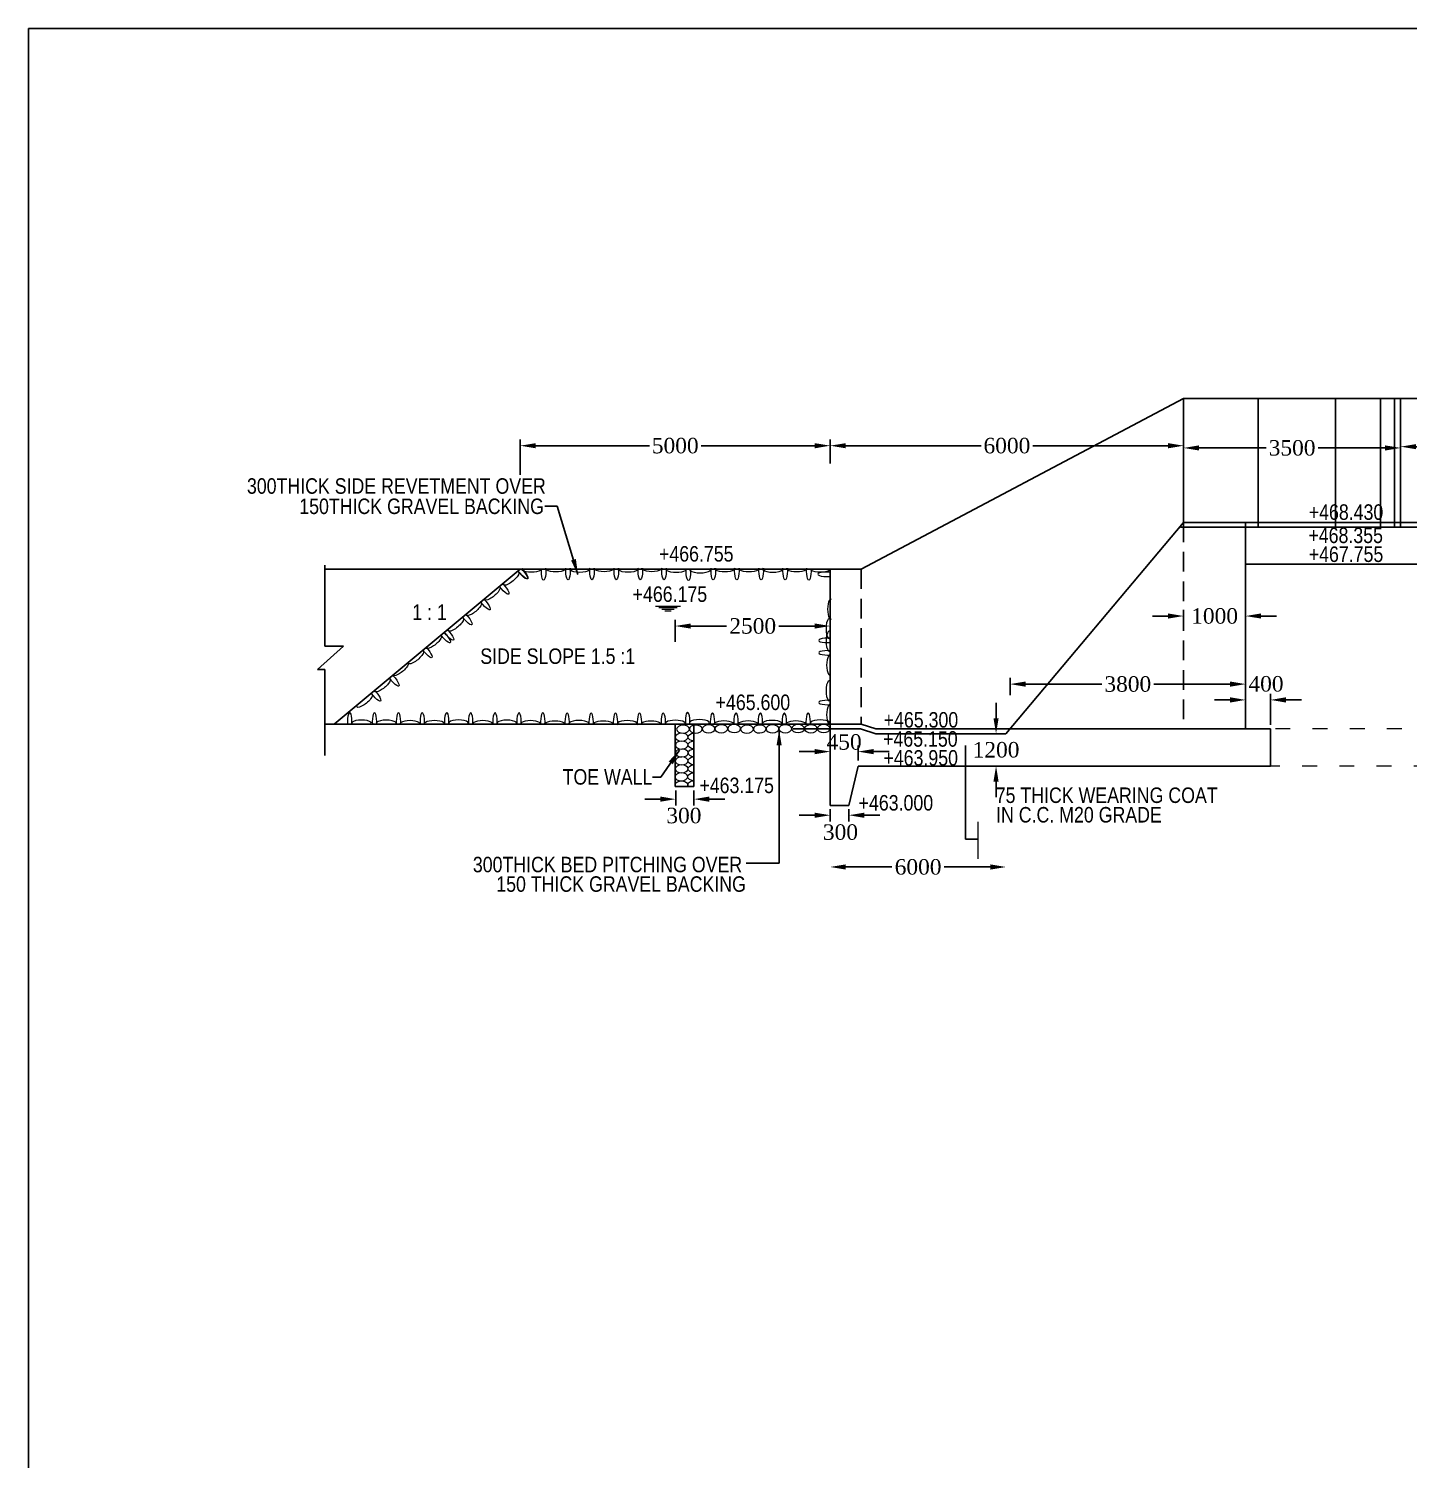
# Model space of a CAD drawing. Header units: millimetres. Extents: x 80 to 6605, y 46 to 2491.
# Drawn here: x 5456.2 to 5678.7, y 1117 to 1347.8 of the extents above; entities that cross this region are included whole.
import ezdxf
from ezdxf.enums import TextEntityAlignment as Align

# ---------------------------------------------------------------- set-up
doc = ezdxf.new("R2010")
doc.units = ezdxf.units.MM
doc.linetypes.add('ACAD_ISO03W100', pattern=[30, 12, -18])
doc.linetypes.add('DASHED', pattern=[19.05, 12.7, -6.35])
doc.layers.add('TEXT_GENERAL', color=4, linetype='Continuous')
doc.styles.add('ARIAL NARROW', font='ARIALN.TTF')
doc.styles.get("Standard").update_dxf_attribs({"font": 'times.ttf', "height": 2.5})
doc.styles.add('TNR_2.5', font='times.ttf', dxfattribs={"height": 2.5})
doc.dimstyles.new('STANDARD$7', dxfattribs={"dimtxt": 2, "dimasz": 2, "dimexe": 1.25, "dimexo": 0.625, "dimtad": 1, "dimdec": 0, "dimlfac": 0.5, "dimdsep": 46, "dimtxsty": 'Standard', "dimcen": 2.5, "dimadec": 0, "dimazin": 0, "dimtfac": 1, "dimtdec": 0, "dimtmove": 0, "dimatfit": 3, "dimfxl": 1, "dimtolj": 1, "dimtzin": 0, "dimarcsym": 0})
doc.dimstyles.new('STYLE_ESH', dxfattribs={"dimtxt": 2.5, "dimasz": 2.5, "dimexe": 1, "dimexo": 0.625, "dimtad": 0, "dimtih": 1, "dimtoh": 1, "dimdec": 0, "dimlfac": 100, "dimzin": 9, "dimdsep": 46, "dimtxsty": 'TNR_2.5', "dimcen": 2.5, "dimadec": 0, "dimazin": 2, "dimtfac": 1, "dimtdec": 0, "dimtofl": 0, "dimtmove": 2, "dimatfit": 3, "dimfxl": 1, "dimarcsym": 0})

# ---------------------------------------------------------------- blocks, each defined once
blk = doc.blocks.new('*D105')
at = {"color": 0, "lineweight": -2, "transparency": 16777216}
for p, q in [((5558.06, 1223.53), (5555.56, 1223.53)), ((5560.56, 1224.92), (5560.56, 1222.53)), ((5563.48, 1224.92), (5563.48, 1222.53)), ((5565.98, 1223.53), (5568.48, 1223.53))]:
    blk.add_line(p, q, dxfattribs=at)
at = {"color": 0, "transparency": 16777216}
for points in [[(5558.06, 1223.95), (5558.06, 1223.11), (5560.56, 1223.53)], [(5565.98, 1223.95), (5565.98, 1223.11), (5563.48, 1223.53)]]:
    blk.add_solid(points, dxfattribs=at)
at = {"layer": 'Defpoints', "color": 0, "transparency": 16777216}
for p in [(5560.56, 1225.55), (5563.48, 1225.55), (5563.48, 1223.53)]:
    blk.add_point(p, dxfattribs=at)
at = {"color": 0, "transparency": 16777216, "insert": (5561.88, 1220.87), "char_height": 2.5, "attachment_point": 5, "style": 'TNR_2.5'}
blk.add_mtext('300', dxfattribs=at)
blk = doc.blocks.new('*D107')
at = {"color": 0, "lineweight": -2, "transparency": 16777216}
for p, q in [((5585.48, 1221.91), (5585.48, 1219.94)), ((5588.48, 1221.91), (5588.48, 1219.94)), ((5582.98, 1220.94), (5580.48, 1220.94)), ((5590.98, 1220.94), (5593.48, 1220.94))]:
    blk.add_line(p, q, dxfattribs=at)
at = {"color": 0, "transparency": 16777216}
for points in [[(5582.98, 1221.35), (5582.98, 1220.52), (5585.48, 1220.94)], [(5590.98, 1221.35), (5590.98, 1220.52), (5588.48, 1220.94)]]:
    blk.add_solid(points, dxfattribs=at)
at = {"layer": 'Defpoints', "color": 0, "transparency": 16777216}
for p in [(5585.48, 1222.53), (5588.48, 1222.53), (5588.48, 1220.94)]:
    blk.add_point(p, dxfattribs=at)
at = {"color": 0, "transparency": 16777216, "insert": (5587.13, 1218.2), "char_height": 2.5, "attachment_point": 5, "style": 'TNR_2.5'}
blk.add_mtext('300', dxfattribs=at)
blk = doc.blocks.new('*D106')
at = {"color": 0, "lineweight": -2, "transparency": 16777216}
for p, q in [((5582.98, 1231.2), (5580.48, 1231.2)), ((5585.48, 1229.77), (5585.48, 1232.2)), ((5589.97, 1229.77), (5589.97, 1232.2)), ((5592.47, 1231.2), (5594.97, 1231.2))]:
    blk.add_line(p, q, dxfattribs=at)
at = {"color": 0, "transparency": 16777216}
for points in [[(5582.98, 1231.62), (5582.98, 1230.78), (5585.48, 1231.2)], [(5592.47, 1231.62), (5592.47, 1230.78), (5589.97, 1231.2)]]:
    blk.add_solid(points, dxfattribs=at)
at = {"layer": 'Defpoints', "color": 0, "transparency": 16777216}
for p in [(5585.48, 1231.2), (5585.48, 1229.15), (5589.97, 1229.15)]:
    blk.add_point(p, dxfattribs=at)
at = {"color": 0, "transparency": 16777216, "insert": (5587.72, 1232.74), "char_height": 2.5, "attachment_point": 5, "style": 'TNR_2.5'}
blk.add_mtext('450', dxfattribs=at)
blk = doc.blocks.new('*D104')
at = {"color": 0, "lineweight": -2, "transparency": 16777216}
for p, q in [((5560.48, 1248.89), (5560.48, 1252.46)), ((5562.98, 1251.46), (5568.77, 1251.46)), ((5582.98, 1251.46), (5577.2, 1251.46)), ((5585.48, 1248.89), (5585.48, 1252.46))]:
    blk.add_line(p, q, dxfattribs=at)
at = {"color": 0, "transparency": 16777216}
for points in [[(5562.98, 1251.87), (5562.98, 1251.04), (5560.48, 1251.46)], [(5582.98, 1251.87), (5582.98, 1251.04), (5585.48, 1251.46)]]:
    blk.add_solid(points, dxfattribs=at)
at = {"layer": 'Defpoints', "color": 0, "transparency": 16777216}
for p in [(5585.48, 1251.46), (5560.48, 1248.26), (5585.48, 1248.26)]:
    blk.add_point(p, dxfattribs=at)
at = {"color": 0, "transparency": 16777216, "insert": (5572.98, 1251.46), "char_height": 2.5, "attachment_point": 5, "style": 'TNR_2.5'}
blk.add_mtext('2500', dxfattribs=at)
blk = doc.blocks.new('*D175')
at = {"color": 0, "lineweight": -2, "transparency": 16777216}
for p, q in [((5614.48, 1240.29), (5614.48, 1243.09)), ((5616.98, 1242.09), (5629.31, 1242.09)), ((5649.98, 1242.09), (5637.66, 1242.09)), ((5652.48, 1238.05), (5652.48, 1243.09))]:
    blk.add_line(p, q, dxfattribs=at)
at = {"color": 0, "transparency": 16777216}
for points in [[(5616.98, 1242.51), (5616.98, 1241.67), (5614.48, 1242.09)], [(5649.98, 1242.51), (5649.98, 1241.67), (5652.48, 1242.09)]]:
    blk.add_solid(points, dxfattribs=at)
at = {"layer": 'Defpoints', "color": 0, "transparency": 16777216}
for p in [(5652.48, 1242.09), (5614.48, 1239.67), (5652.48, 1237.42)]:
    blk.add_point(p, dxfattribs=at)
at = {"color": 0, "transparency": 16777216, "insert": (5633.48, 1242.09), "char_height": 2.5, "attachment_point": 5, "style": 'TNR_2.5'}
blk.add_mtext('3800', dxfattribs=at)
blk = doc.blocks.new('*D176')
at = {"color": 0, "lineweight": -2, "transparency": 16777216}
for p, q in [((5649.98, 1239.54), (5647.48, 1239.54)), ((5652.48, 1235.5), (5652.48, 1240.54)), ((5656.48, 1235.5), (5656.48, 1240.54)), ((5658.98, 1239.54), (5661.48, 1239.54))]:
    blk.add_line(p, q, dxfattribs=at)
at = {"color": 0, "transparency": 16777216}
for points in [[(5649.98, 1239.96), (5649.98, 1239.12), (5652.48, 1239.54)], [(5658.98, 1239.96), (5658.98, 1239.12), (5656.48, 1239.54)]]:
    blk.add_solid(points, dxfattribs=at)
at = {"layer": 'Defpoints', "color": 0, "transparency": 16777216}
for p in [(5656.48, 1239.54), (5652.48, 1234.87), (5656.48, 1234.87)]:
    blk.add_point(p, dxfattribs=at)
at = {"color": 0, "transparency": 16777216, "insert": (5655.77, 1242.12), "char_height": 2.5, "attachment_point": 5, "style": 'TNR_2.5'}
blk.add_mtext('400', dxfattribs=at)
blk = doc.blocks.new('*D177')
at = {"color": 0, "lineweight": -2, "transparency": 16777216}
for p, q in [((5585.48, 1277.84), (5585.48, 1281.55)), ((5587.98, 1280.55), (5609.81, 1280.55)), ((5639.98, 1280.55), (5618.16, 1280.55)), ((5642.48, 1280.01), (5642.48, 1279.55))]:
    blk.add_line(p, q, dxfattribs=at)
at = {"color": 0, "transparency": 16777216}
for points in [[(5587.98, 1280.96), (5587.98, 1280.13), (5585.48, 1280.55)], [(5639.98, 1280.96), (5639.98, 1280.13), (5642.48, 1280.55)]]:
    blk.add_solid(points, dxfattribs=at)
at = {"layer": 'Defpoints', "color": 0, "transparency": 16777216}
for p in [(5585.48, 1280.55), (5642.48, 1280.63), (5585.48, 1277.22)]:
    blk.add_point(p, dxfattribs=at)
at = {"color": 0, "transparency": 16777216, "insert": (5613.98, 1280.55), "char_height": 2.5, "attachment_point": 5, "style": 'TNR_2.5'}
blk.add_mtext('6000', dxfattribs=at)
blk = doc.blocks.new('*D178')
at = {"color": 0, "lineweight": -2, "transparency": 16777216}
for p, q in [((5535.48, 1275.84), (5535.48, 1281.55)), ((5585.48, 1277.66), (5585.48, 1281.55)), ((5537.98, 1280.55), (5556.32, 1280.55)), ((5582.98, 1280.55), (5564.65, 1280.55))]:
    blk.add_line(p, q, dxfattribs=at)
at = {"color": 0, "transparency": 16777216}
for points in [[(5537.98, 1280.96), (5537.98, 1280.13), (5535.48, 1280.55)], [(5582.98, 1280.96), (5582.98, 1280.13), (5585.48, 1280.55)]]:
    blk.add_solid(points, dxfattribs=at)
at = {"layer": 'Defpoints', "color": 0, "transparency": 16777216}
for p in [(5535.48, 1280.55), (5585.48, 1277.04), (5535.48, 1275.21)]:
    blk.add_point(p, dxfattribs=at)
at = {"color": 0, "transparency": 16777216, "insert": (5560.48, 1280.55), "char_height": 2.5, "attachment_point": 5, "style": 'TNR_2.5'}
blk.add_mtext('5000', dxfattribs=at)
blk = doc.blocks.new('*D231')
at = {"color": 0, "lineweight": -2, "transparency": 16777216}
for p, q in [((5677.48, 1281.02), (5677.48, 1281.39)), ((5707.48, 1281.02), (5707.48, 1281.39)), ((5679.98, 1280.39), (5688.31, 1280.39)), ((5704.98, 1280.39), (5696.66, 1280.39))]:
    blk.add_line(p, q, dxfattribs=at)
at = {"color": 0, "transparency": 16777216}
for points in [[(5679.98, 1280.81), (5679.98, 1279.98), (5677.48, 1280.39)], [(5704.98, 1280.81), (5704.98, 1279.98), (5707.48, 1280.39)]]:
    blk.add_solid(points, dxfattribs=at)
at = {"layer": 'Defpoints', "color": 0, "transparency": 16777216}
for p in [(5677.48, 1280.39), (5677.48, 1280.39), (5707.48, 1280.39)]:
    blk.add_point(p, dxfattribs=at)
at = {"color": 0, "transparency": 16777216, "insert": (5692.48, 1280.39), "char_height": 2.5, "attachment_point": 5, "style": 'TNR_2.5'}
blk.add_mtext('3000', dxfattribs=at)
blk = doc.blocks.new('*D235')
at = {"color": 0, "lineweight": -2, "transparency": 16777216}
for p, q in [((5642.48, 1253.7), (5642.48, 1254.07)), ((5652.48, 1253.7), (5652.48, 1254.07)), ((5639.98, 1253.07), (5637.48, 1253.07)), ((5654.98, 1253.07), (5657.48, 1253.07))]:
    blk.add_line(p, q, dxfattribs=at)
at = {"color": 0, "transparency": 16777216}
for points in [[(5639.98, 1253.49), (5639.98, 1252.66), (5642.48, 1253.07)], [(5654.98, 1253.49), (5654.98, 1252.66), (5652.48, 1253.07)]]:
    blk.add_solid(points, dxfattribs=at)
at = {"layer": 'Defpoints', "color": 0, "transparency": 16777216}
for p in [(5642.48, 1253.07), (5652.48, 1253.07), (5652.48, 1253.07)]:
    blk.add_point(p, dxfattribs=at)
at = {"color": 0, "transparency": 16777216, "insert": (5647.48, 1253.07), "char_height": 2.5, "attachment_point": 5, "style": 'TNR_2.5'}
blk.add_mtext('1000', dxfattribs=at)
blk = doc.blocks.new('*D245')
at = {"color": 0, "lineweight": -2, "transparency": 16777216}
for p, q in [((5642.48, 1280.63), (5642.48, 1281.19)), ((5677.48, 1280.63), (5677.48, 1281.19)), ((5644.98, 1280.19), (5655.81, 1280.19)), ((5674.98, 1280.19), (5664.16, 1280.19))]:
    blk.add_line(p, q, dxfattribs=at)
at = {"color": 0, "transparency": 16777216}
for points in [[(5644.98, 1280.6), (5644.98, 1279.77), (5642.48, 1280.19)], [(5674.98, 1280.6), (5674.98, 1279.77), (5677.48, 1280.19)]]:
    blk.add_solid(points, dxfattribs=at)
at = {"layer": 'Defpoints', "color": 0, "transparency": 16777216}
for p in [(5642.48, 1280.01), (5677.48, 1280.19), (5677.48, 1280.01)]:
    blk.add_point(p, dxfattribs=at)
at = {"color": 0, "transparency": 16777216, "insert": (5659.98, 1280.19), "char_height": 2.5, "attachment_point": 5, "style": 'TNR_2.5'}
blk.add_mtext('3500', dxfattribs=at)
blk = doc.blocks.new('*D321')
at = {"color": 0, "lineweight": -2, "transparency": 16777216}
for p, q in [((5612.23, 1236.59), (5612.23, 1239.09)), ((5613.2, 1234.09), (5611.23, 1234.09)), ((5613.2, 1228.87), (5611.23, 1228.87)), ((5612.23, 1226.37), (5612.23, 1223.87))]:
    blk.add_line(p, q, dxfattribs=at)
at = {"color": 0, "transparency": 16777216}
for points in [[(5611.81, 1236.59), (5612.64, 1236.59), (5612.23, 1234.09)], [(5611.81, 1226.37), (5612.64, 1226.37), (5612.23, 1228.87)]]:
    blk.add_solid(points, dxfattribs=at)
at = {"layer": 'Defpoints', "color": 0, "transparency": 16777216}
for p in [(5613.83, 1234.09), (5612.23, 1228.87), (5613.83, 1228.87)]:
    blk.add_point(p, dxfattribs=at)
at = {"color": 0, "transparency": 16777216, "insert": (5612.23, 1231.48), "char_height": 2.5, "attachment_point": 5, "style": 'TNR_2.5'}
blk.add_mtext('1200', dxfattribs=at)

msp = doc.modelspace()

# ---------------------------------------------------------------- linework, layer by layer
at = {"color": 0}
for p, q in [((5456.18376, 767.83356), (5456.18376, 1347.83356)), ((6436.18376, 1347.83356), (5456.18376, 1347.83356)), ((5642.48459, 1288.17045), (5590.48459, 1260.62045)), ((5642.48459, 1265.77045), (5642.48459, 1288.17045)), ((5642.48459, 1288.17045), (5882.48459, 1288.17045)), ((5654.52066, 1267.42045), (5654.52066, 1288.17045)), ((5666.96342, 1267.42045), (5666.96342, 1288.17045)), ((5674.21765, 1267.42045), (5674.21765, 1288.17045)), ((5676.48459, 1267.42045), (5676.48459, 1288.17045)), ((5677.48459, 1267.42045), (5677.48459, 1288.17045)), ((5642.48459, 1268.17045), (5642.48459, 1285.17045)), ((5642.48459, 1268.17045), (5613.82688, 1234.08825)), ((5642.00207, 1267.42045), (5683.98459, 1267.42045)), ((5642.48459, 1268.17045), (5683.98459, 1268.17045)), ((5652.48459, 1268.17045), (5652.48459, 1234.87045)), ((5503.95398, 1248.18638), (5503.95398, 1261.26355)), ((5585.48459, 1260.62045), (5503.95398, 1260.62045)), ((5505.48459, 1235.62045), (5535.48459, 1260.62045)), ((5585.48199, 1260.72787), (5585.48459, 1234.87045)), ((5585.48459, 1260.62045), (5590.48459, 1260.62045)), ((5590.48459, 1260.62045), (5590.48459, 1260.62045)), ((5652.48459, 1261.42045), (5683.98459, 1261.42045)), ((5506.95398, 1248.18638), (5502.77976, 1244.44388)), ((5503.95398, 1248.18638), (5506.95398, 1248.18638)), ((5502.77976, 1244.44388), (5503.95398, 1244.44388)), ((5503.95398, 1244.44388), (5503.95398, 1230.57706)), ((5503.95398, 1244.44388), (5503.95398, 1234.95813)), ((5503.95398, 1244.44388), (5503.95398, 1233.68463)), ((5585.48459, 1235.62045), (5503.95398, 1235.62045)), ((5560.48459, 1235.54975), (5560.48459, 1225.54975)), ((5563.48459, 1235.54975), (5563.48459, 1225.54975)), ((5579.48459, 1235.62045), (5590.48459, 1235.62045)), ((5579.48459, 1234.87045), (5590.38364, 1234.87045)), ((5585.48459, 1234.87045), (5585.48459, 1228.87045)), ((5592.83593, 1234.87045), (5652.48459, 1234.87045)), ((5652.48459, 1234.87045), (5656.48459, 1234.87045)), ((5656.48459, 1234.87045), (5656.48459, 1228.87045)), ((5585.48459, 1229.14975), (5585.48459, 1222.53062)), ((5588.48459, 1222.53062), (5589.96978, 1228.87045)), ((5656.48459, 1228.87045), (5589.96978, 1228.87045)), ((5563.48459, 1225.54975), (5560.48459, 1225.54975)), ((5585.48459, 1222.53062), (5588.48459, 1222.53062))]:
    msp.add_line(p, q, dxfattribs=at)
at = {"color": 0, "linetype": 'DASHED', "ltscale": 0.25}
for p, q in [((5642.48459, 1268.17045), (5642.48459, 1234.87045)), ((5590.48459, 1260.62045), (5590.48459, 1235.62045))]:
    msp.add_line(p, q, dxfattribs=at)
for p, q in [((5590.38364, 1234.87045), (5592.83593, 1234.08825)), ((5590.48459, 1235.62045), (5592.83593, 1234.87045)), ((5592.83593, 1234.08825), (5613.82688, 1234.08825)), ((5587.98459, 1212.58906), (5595.44295, 1212.58906)), ((5611.32688, 1212.58906), (5603.86851, 1212.58906))]:
    msp.add_line(p, q)
at = {"color": 0, "lineweight": 5, "extrusion": (0, 0, -1)}
for centre, major_axis, ratio, start_param, end_param in [((5533.98358, 1259.13464), (1.23542, 1.0293), 0.328798741, -0.284518735, 3.426111389), ((5535.62778, 1260.23941), (-0.97059, 1.16495), 0.238983774, 1.336454693, 4.946730614), ((5535.72115, 1260.23175), (-0.97059, 1.16495), 0.238983774, 1.336454693, 4.946730614), ((5537.27123, 1260.66999), (1.60801, 0), 0.328798741, -0.109693715, 3.251286368), ((5539.24822, 1260.37578), (0, 1.5163), 0.238983774, 1.336454693, 4.946730614), ((5541.2087, 1260.72854), (1.60801, 0), 0.328798741, -0.109693715, 3.251286368), ((5543.18569, 1260.43433), (0, 1.5163), 0.238983774, 1.336454693, 4.946730614), ((5545.08152, 1260.63801), (-1.60801, 0), 0.328798741, 2.857073918, 6.567704042), ((5547.05281, 1260.45062), (0, 1.5163), 0.238983774, 1.336454693, 4.946730614), ((5549.00055, 1260.74483), (1.60801, 0), 0.328798741, -0.109693715, 3.251286368), ((5550.97754, 1260.45062), (0, 1.5163), 0.238983774, 1.336454693, 4.946730614), ((5552.87337, 1260.6543), (-1.60801, 0), 0.328798741, 2.857073918, 6.567704042), ((5554.84375, 1260.45062), (0, 1.5163), 0.238983774, 1.336454693, 4.946730614), ((5556.70089, 1260.74483), (1.60801, 0), 0.328798741, -0.109693715, 3.251286368), ((5558.67787, 1260.45062), (0, 1.5163), 0.238983774, 1.336454693, 4.946730614), ((5560.62921, 1260.59986), (1.60801, 0), 0.328798741, -0.109693715, 3.251286368), ((5562.60619, 1260.30565), (0, 1.5163), 0.238983774, 1.336454693, 4.946730614), ((5564.50203, 1260.50933), (-1.60801, 0), 0.328798741, 2.857073918, 6.567704042), ((5566.61358, 1260.42045), (0, 1.5163), 0.238983774, 1.336454693, 4.946730614), ((5568.47072, 1260.71466), (1.60801, 0), 0.328798741, -0.109693715, 3.251286368), ((5570.41846, 1260.42045), (0, 1.5163), 0.238983774, 1.336454693, 4.946730614), ((5572.36619, 1260.71466), (1.60801, 0), 0.328798741, -0.109693715, 3.251286368), ((5574.34318, 1260.42045), (0, 1.5163), 0.238983774, 1.336454693, 4.946730614), ((5576.23901, 1260.62413), (-1.60801, 0), 0.328798741, 2.857073918, 6.567704042), ((5578.2094, 1260.42045), (0, 1.5163), 0.238983774, 1.336454693, 4.946730614), ((5580.06653, 1260.71466), (1.60801, 0), 0.328798741, -0.109693715, 3.251286368), ((5582.02651, 1260.37578), (0, 1.5163), 0.238983774, 1.336454693, 4.946730614), ((5583.88365, 1260.66999), (1.60801, 0), 0.328798741, -0.109693715, 3.251286368), ((5532.65741, 1257.76462), (-0.97059, 1.16495), 0.238983774, 1.336454693, 4.946730614), ((5529.6421, 1255.25239), (-0.97059, 1.16495), 0.238983774, 1.336454693, 4.946730614), ((5530.9502, 1256.72518), (1.23542, 1.0293), 0.328798741, -0.109693715, 3.251286368), ((5526.7165, 1252.8149), (-0.97059, 1.16495), 0.238983774, 1.336454693, 4.946730614), ((5527.95499, 1254.22969), (1.23542, 1.0293), 0.328798741, -0.109693715, 3.251286368), ((5525.0723, 1251.71013), (1.23542, 1.0293), 0.328798741, -0.284518735, 3.426111389), ((5521.52053, 1248.93409), (1.24409, 1.0188), 0.328798741, -0.109693715, 3.251286368), ((5523.21624, 1249.94246), (-0.96069, 1.17313), 0.238983774, 1.336454693, 4.946730614), ((5523.74614, 1250.34011), (-0.97059, 1.16495), 0.238983774, 1.336454693, 4.946730614), ((5518.61661, 1246.43903), (1.24409, 1.0188), 0.328798741, -0.284518735, 3.426111389), ((5520.2701, 1247.52984), (-0.96069, 1.17313), 0.238983774, 1.336454693, 4.946730614), ((5516.12857, 1244.51855), (1.24409, 1.0188), 0.328798741, -0.109693715, 3.251286368), ((5513.25036, 1241.92868), (1.24409, 1.0188), 0.328798741, -0.109693715, 3.251286368), ((5514.94607, 1242.93705), (-0.96069, 1.17313), 0.238983774, 1.336454693, 4.946730614), ((5510.34644, 1239.43362), (1.24409, 1.0188), 0.328798741, -0.284518735, 3.426111389), ((5511.99993, 1240.52443), (-0.96069, 1.17313), 0.238983774, 1.336454693, 4.946730614)]:
    msp.add_ellipse(centre, major_axis=major_axis, ratio=ratio, start_param=start_param, end_param=end_param, dxfattribs=at)
at = {"color": 0, "lineweight": 5}
for centre, major_axis, ratio, start_param, end_param in [((5584.98035, 1259.81069), (1.5163, 0), 0.238983774, 1.336454693, 4.946730614), ((5585.57885, 1254.17717), (0, 1.60801), 0.328798741, -0.109693715, 3.251286368), ((5585.33618, 1251.03545), (0, 1.60801), 0.328798741, -0.284518735, 3.426111389), ((5585.1325, 1249.13962), (1.5163, 0), 0.238983774, 1.336454693, 4.946730614), ((5585.33618, 1249.02092), (0, 1.60801), 0.328798741, -0.284518735, 3.426111389), ((5585.1325, 1247.12508), (1.5163, 0), 0.238983774, 1.336454693, 4.946730614), ((5585.42671, 1245.1481), (0, 1.60801), 0.328798741, -0.109693715, 3.251286368), ((5585.33618, 1241.02092), (0, 1.60801), 0.328798741, -0.284518735, 3.426111389), ((5585.1325, 1239.12508), (1.5163, 0), 0.238983774, 1.336454693, 4.946730614), ((5507.98121, 1235.97254), (0, 1.5163), 0.238983774, 4.478047346, 8.088323268), ((5511.97706, 1235.96039), (0, 1.5163), 0.238983774, 4.478047346, 8.088323268), ((5515.84328, 1235.96039), (0, 1.5163), 0.238983774, 4.478047346, 8.088323268), ((5519.6774, 1235.96039), (0, 1.5163), 0.238983774, 4.478047346, 8.088323268), ((5523.62545, 1235.97668), (0, 1.5163), 0.238983774, 4.478047346, 8.088323268), ((5527.49258, 1235.96039), (0, 1.5163), 0.238983774, 4.478047346, 8.088323268), ((5531.4173, 1235.96039), (0, 1.5163), 0.238983774, 4.478047346, 8.088323268), ((5535.28352, 1235.96039), (0, 1.5163), 0.238983774, 4.478047346, 8.088323268), ((5539.11764, 1235.96039), (0, 1.5163), 0.238983774, 4.478047346, 8.088323268), ((5543.05511, 1235.90184), (0, 1.5163), 0.238983774, 4.478047346, 8.088323268), ((5546.92223, 1235.88554), (0, 1.5163), 0.238983774, 4.478047346, 8.088323268), ((5550.84695, 1235.88554), (0, 1.5163), 0.238983774, 4.478047346, 8.088323268), ((5554.71317, 1235.88554), (0, 1.5163), 0.238983774, 4.478047346, 8.088323268), ((5558.54729, 1235.88554), (0, 1.5163), 0.238983774, 4.478047346, 8.088323268), ((5562.47561, 1236.03051), (0, 1.5163), 0.238983774, 4.478047346, 8.088323268), ((5566.483, 1235.91571), (0, 1.5163), 0.238983774, 4.478047346, 8.088323268), ((5570.28788, 1235.91571), (0, 1.5163), 0.238983774, 4.478047346, 8.088323268), ((5574.2126, 1235.91571), (0, 1.5163), 0.238983774, 4.478047346, 8.088323268), ((5578.07882, 1235.91571), (0, 1.5163), 0.238983774, 4.478047346, 8.088323268), ((5581.91294, 1235.91571), (0, 1.5163), 0.238983774, 4.478047346, 8.088323268), ((5585.42671, 1237.1481), (0, 1.60801), 0.328798741, -0.109693715, 3.251286368), ((5509.87705, 1235.76886), (1.60801, 0), 0.328798741, -0.284518735, 3.426111389), ((5513.8729, 1235.7567), (1.60801, 0), 0.328798741, -0.284518735, 3.426111389), ((5517.70042, 1235.66618), (-1.60801, 0), 0.328798741, 3.031898939, 6.392879022), ((5521.64846, 1235.68247), (-1.60801, 0), 0.328798741, 3.031898939, 6.392879022), ((5525.52128, 1235.773), (1.60801, 0), 0.328798741, -0.284518735, 3.426111389), ((5529.44031, 1235.66618), (-1.60801, 0), 0.328798741, 3.031898939, 6.392879022), ((5533.31313, 1235.7567), (1.60801, 0), 0.328798741, -0.284518735, 3.426111389), ((5537.14065, 1235.66618), (-1.60801, 0), 0.328798741, 3.031898939, 6.392879022), ((5541.07812, 1235.60763), (-1.60801, 0), 0.328798741, 3.031898939, 6.392879022), ((5544.95094, 1235.69815), (1.60801, 0), 0.328798741, -0.284518735, 3.426111389), ((5548.86997, 1235.59133), (-1.60801, 0), 0.328798741, 3.031898939, 6.392879022), ((5552.74279, 1235.68186), (1.60801, 0), 0.328798741, -0.284518735, 3.426111389), ((5556.57031, 1235.59133), (-1.60801, 0), 0.328798741, 3.031898939, 6.392879022), ((5560.49863, 1235.7363), (-1.60801, 0), 0.328798741, 3.031898939, 6.392879022), ((5564.37145, 1235.82683), (1.60801, 0), 0.328798741, -0.284518735, 3.426111389), ((5568.34013, 1235.6215), (-1.60801, 0), 0.328798741, 3.031898939, 6.392879022), ((5572.23561, 1235.6215), (-1.60801, 0), 0.328798741, 3.031898939, 6.392879022), ((5576.10843, 1235.71203), (1.60801, 0), 0.328798741, -0.284518735, 3.426111389), ((5579.93595, 1235.6215), (-1.60801, 0), 0.328798741, 3.031898939, 6.392879022), ((5583.87058, 1235.78161), (1.60801, 0), 0.328798741, -0.284518735, 3.426111389)]:
    msp.add_ellipse(centre, major_axis=major_axis, ratio=ratio, start_param=start_param, end_param=end_param, dxfattribs=at)
for points in [[(5587.98459, 1213.00573), (5587.98459, 1212.17239), (5585.48459, 1212.58906)], [(5611.32688, 1213.00573), (5611.32688, 1212.17239), (5613.82688, 1212.58906)]]:
    msp.add_solid(points)
at = {"layer": 'TEXT_GENERAL', "color": 0, "lineweight": 5}
for p, q in [((5561.31016, 1254.62045), (5557.31016, 1254.62045)), ((5560.81016, 1254.37045), (5557.81016, 1254.37045)), ((5560.31016, 1254.12045), (5558.31016, 1254.12045)), ((5559.81016, 1253.87045), (5558.81016, 1253.87045)), ((5609.27737, 1219.84548), (5609.27737, 1213.89429))]:
    msp.add_line(p, q, dxfattribs=at)
at = {"layer": 'TEXT_GENERAL', "color": 0, "linetype": 'ACAD_ISO03W100', "lineweight": 5, "ltscale": 0.2}
for p, q in [((5749.6851, 1234.87045), (5656.48459, 1234.87045)), ((5748.00779, 1228.87045), (5656.48459, 1228.87045))]:
    msp.add_line(p, q, dxfattribs=at)
at = {"layer": 'TEXT_GENERAL', "color": 0, "lineweight": 5, "extrusion": (0, 0, -1)}
for centre in [(5561.73519, 1234.8201), (5563.79762, 1234.84086), (5565.86003, 1234.86466), (5567.92247, 1234.88481), (5569.98488, 1234.90862), (5572.04729, 1234.82141), (5574.1097, 1234.84521), (5576.17212, 1234.86687), (5578.23456, 1234.88809), (5580.29699, 1234.90862), (5582.3594, 1234.88481), (5584.42181, 1234.90862), (5561.51579, 1233.53784), (5561.53059, 1232.25558), (5561.51579, 1229.69106), (5561.54539, 1230.97332), (5561.51579, 1228.41356), (5561.46426, 1227.13187)]:
    msp.add_ellipse(centre, major_axis=(1.03121, 0.0119), ratio=0.621728248, dxfattribs=at)
for centre, start_param, end_param in [((5563.57823, 1233.55802), 1.66890238, 4.62863548), ((5563.59303, 1232.27576), 1.66890238, 4.62863548), ((5563.57823, 1229.71125), 1.66890238, 4.62863548), ((5563.60783, 1230.99351), 1.66890238, 4.62863548), ((5563.57823, 1228.43375), 1.66890238, 4.62863548), ((5561.47906, 1225.84961), 2.673551177, 6.788353412), ((5563.5415, 1225.86979), 2.637590732, 4.62863548), ((5563.5267, 1227.15205), 1.66890238, 4.62863548)]:
    msp.add_ellipse(centre, major_axis=(1.03121, 0.0119), ratio=0.621728248, start_param=start_param, end_param=end_param, dxfattribs=at)

# ---------------------------------------------------------------- texts
at = {"insert": (5599.65573, 1212.58906), "char_height": 2.5, "attachment_point": 5, "style": 'TNR_2.5'}
msp.add_mtext('6000', dxfattribs=at)
at = {"layer": 'TEXT_GENERAL', "color": 0, "lineweight": 5, "style": 'ARIAL NARROW'}
for s, p in [('300THICK SIDE REVETMENT OVER', (5491.3961, 1275.29622)), ('150THICK GRAVEL BACKING', (5499.84014, 1272.02405)), ('+468.430', (5662.66291, 1271.089)), ('+468.355', (5662.6077, 1267.34419)), ('+467.755', (5662.66291, 1264.2914)), ('+466.175', (5553.60684, 1257.85322)), ('+465.300', (5594.09803, 1237.57867)), ('+465.150', (5594.00847, 1234.49645)), ('+463.950', (5594.06369, 1231.44365)), ('+463.000', (5590.05738, 1224.19185)), ('75 THICK WEARING COAT', (5612.17535, 1225.41328)), ('IN C.C. M20 GRADE', (5612.2341, 1222.26325)), ('300THICK BED PITCHING OVER', (5527.83843, 1214.23352)), ('150 THICK GRAVEL BACKING', (5531.6176, 1211.08349))]:
    msp.add_text(s, height=2.5, dxfattribs=at).set_placement(p, align=Align.TOP_LEFT)
for s, p in [('+466.755', (5563.873, 1263.10756)), ('1 : 1', (5520.84532, 1253.70462)), ('+465.600', (5573.0066, 1239.15653)), ('+463.175', (5570.38946, 1225.75458))]:
    msp.add_text(s, height=2.5, dxfattribs=at).set_placement(p, align=Align.MIDDLE)
for s, p in [('SIDE SLOPE 1.5 :1', (5554.03015, 1244.59603)), ('TOE WALL', (5556.79783, 1225.12016))]:
    msp.add_text(s, height=2.5, dxfattribs=at).set_placement(p, align=Align.BOTTOM_RIGHT)

# ---------------------------------------------------------------- dimensions: what is measured, and where the dimension line sits
at = {"color": 0}
for base, p1, p2, picture, middle in [((5535.48459, 1280.54598), (5585.48459, 1277.03614), (5535.48459, 1275.21075), '*D178', (5560.48459, 1280.54598)), ((5677.48459, 1280.18632), (5642.48459, 1280.00663), (5677.48459, 1280.00663), '*D245', (5659.98459, 1280.18632)), ((5677.48459, 1280.39466), (5707.48459, 1280.39466), (5677.48459, 1280.39466), '*D231', (5692.48459, 1280.39466)), ((5652.48459, 1253.07369), (5642.48459, 1253.07369), (5652.48459, 1253.07369), '*D235', (5647.48459, 1253.07369)), ((5585.48459, 1251.45718), (5560.48459, 1248.26048), (5585.48459, 1248.26048), '*D104', (5572.98459, 1251.45718))]:
    dim = msp.add_linear_dim(base=base, p1=p1, p2=p2, dimstyle='STYLE_ESH', dxfattribs=at)
    dim.commit()
    dim.dimension.update_dxf_attribs({"geometry": picture, "text_midpoint": middle})
for base, p1, p2, text, picture, middle in [((5585.48459, 1280.54598), (5642.48459, 1280.63163), (5585.48459, 1277.21592), '6000', '*D177', (5613.98459, 1280.54598)), ((5652.48459, 1242.09132), (5614.48459, 1239.66839), (5652.48459, 1237.42045), '3800', '*D175', (5633.48459, 1242.09132))]:
    dim = msp.add_linear_dim(base=base, p1=p1, p2=p2, text=text, dimstyle='STYLE_ESH', dxfattribs=at)
    dim.commit()
    dim.dimension.update_dxf_attribs({"geometry": picture, "text_midpoint": middle})
for base, p1, p2, picture, middle in [((5656.48459, 1239.54132), (5652.48459, 1234.87045), (5656.48459, 1234.87045), '*D176', (5655.76754, 1242.11648)), ((5588.48459, 1220.93706), (5585.48459, 1222.53062), (5588.48459, 1222.53062), '*D107', (5587.12671, 1218.20151))]:
    dim = msp.add_linear_dim(base=base, p1=p1, p2=p2, dimstyle='STYLE_ESH', dxfattribs=at)
    dim.commit()
    dim.dimension.update_dxf_attribs({"geometry": picture, "text_midpoint": middle, "dimtype": 160})
dim = msp.add_linear_dim(base=(5612.22816, 1228.87045), p1=(5613.82688, 1234.08825), p2=(5613.82688, 1228.87045), angle=90, text='1200', dimstyle='STYLE_ESH')
dim.commit()
dim.dimension.update_dxf_attribs({"geometry": '*D321', "text_midpoint": (5612.22816, 1231.47935)})
for base, p1, p2, text, picture, middle in [((5585.48459, 1231.19964), (5589.97217, 1229.14975), (5585.48459, 1229.14975), '450', '*D106', (5587.71827, 1232.74473)), ((5563.48459, 1223.53002), (5560.5621, 1225.54975), (5563.48459, 1225.54975), '300', '*D105', (5561.88365, 1220.86605))]:
    dim = msp.add_linear_dim(base=base, p1=p1, p2=p2, text=text, dimstyle='STYLE_ESH', dxfattribs=at)
    dim.commit()
    dim.dimension.update_dxf_attribs({"geometry": picture, "text_midpoint": middle, "dimtype": 160})

# ---------------------------------------------------------------- leaders
for points in [[(5544.79243, 1259.76795), (5541.42287, 1270.76984), (5539.45301, 1270.76984)], [(5577.2369, 1234.71874), (5577.2369, 1213.18541), (5571.92215, 1213.18541)], [(5561.17241, 1231.44757), (5558.18224, 1227.0721), (5556.81845, 1227.0721)]]:
    msp.add_leader(points, dimstyle='STYLE_ESH', override={"dimgap": 0.625, "dimtad": 0}, dxfattribs=at)
at = {"layer": 'TEXT_GENERAL', "color": 0, "lineweight": 5}
msp.add_leader([(5607.28215, 1232.18248), (5607.28215, 1217.09365), (5609.276, 1217.09365)], dimstyle='STANDARD$7', override={"dimscale": 88.888889, "dimtxt": 0.0275, "dimasz": 0.01, "dimexe": 0.012, "dimexo": 0, "dimgap": 0.008, "dimtad": 2, "dimlfac": 1, "dimzin": 1, "dimtxsty": 'ARIAL NARROW', "dimcen": 0.09, "dimtdec": 4, "dimtofl": 0, "dimtmove": 2, "dimtzin": 1}, dxfattribs=at)

doc.saveas('drawing.dxf')
